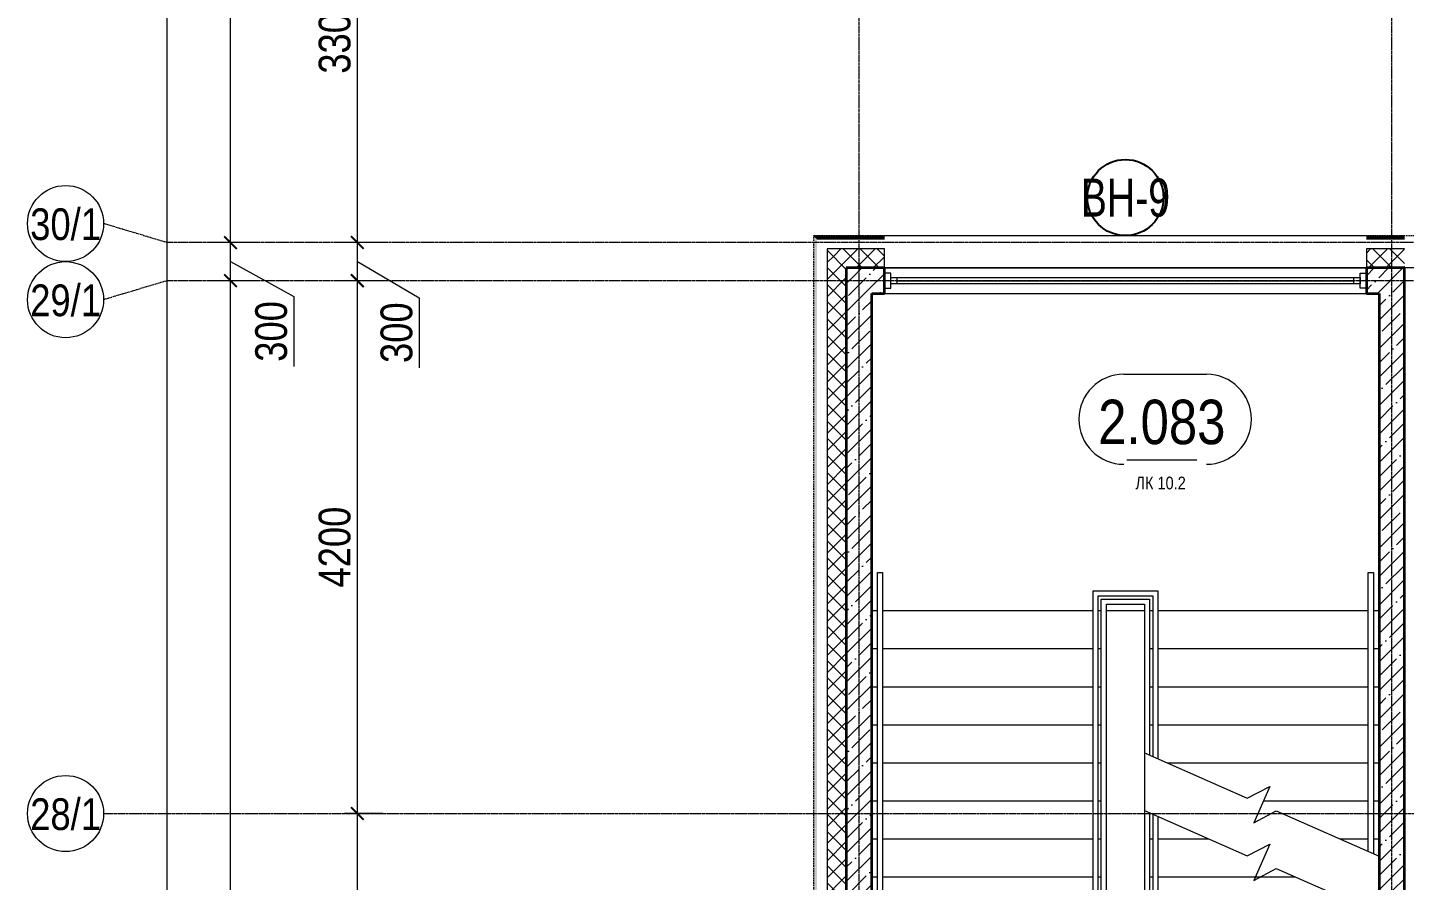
# Model space of a CAD drawing. Header units: millimetres. Extents: x -65509 to 912790, y 446 to 713294.
# Drawn here: x 135640 to 146495, y 223048 to 229770 of the extents above; entities that cross this region are included whole.
import ezdxf
from ezdxf.enums import TextEntityAlignment as Align

# ---------------------------------------------------------------- set-up
doc = ezdxf.new("R2010")
doc.units = ezdxf.units.MM
doc.linetypes.add('CENTER2', pattern=[28.575, 19.05, -3.175, 3.175, -3.175])
doc.linetypes.add('DASHED', pattern=[19.05, 12.7, -6.35])
doc.layers.get('Defpoints').update_dxf_attribs({"color": 250})
for name, color, linetype, lineweight in [('A-Wall-Open', 250, 'Continuous', 5), ('АР_Area', 250, 'Continuous', 5), ('АР_Витраж марка', 250, 'Continuous', 9), ('АР_Окна', 250, 'Continuous', 5), ('АР_Стены ЖБ', 250, 'Continuous', 35), ('АР_Утеплитель', 250, 'Continuous', 0), ('АР_Ф_ЛК', 250, 'Continuous', 5), ('АР_Штриховка', 250, 'Continuous', 0), ('КМ_Фахверки', 250, 'Continuous', 25), ('РД_Оси_100', 250, 'Continuous', 0), ('РД_Оси_размер', 250, 'Continuous', 0)]:
    doc.layers.add(name, color=color, linetype=linetype, lineweight=lineweight)
doc.layers.add('АР_Делит', color=250, linetype='Continuous', lineweight=0, plot=False)
doc.layers.add('РД_Витраж_проем', color=250, linetype='Continuous', lineweight=0, plot=False)
doc.styles.add('Arial_09', font='ARIALN.TTF', dxfattribs={"width": 0.9})
doc.styles.add('style1', font='ARIALN.TTF')
doc.styles.add('ккк', font='isocpeur.ttf', dxfattribs={"width": 0.85, "oblique": 15})
doc.dimstyles.new('Dim100_ареал', dxfattribs={"dimscale": 100, "dimtxt": 2.5, "dimasz": 1, "dimexe": 1, "dimexo": 1, "dimgap": 0.5, "dimtad": 1, "dimzin": 12, "dimdsep": 46, "dimtxsty": 'style1', "dimblk": 'ARCHTICK', "dimcen": 1, "dimdle": 1, "dimclrd": 256, "dimclre": 256, "dimaunit": 1, "dimadec": 0, "dimazin": 3, "dimtfac": 1, "dimtmove": 1, "dimatfit": 3, "dimldrblk": 'OPEN30', "dimfxl": 4, "dimfxlon": 1, "dimtolj": 1, "dimtzin": 0, "dimlwd": 9, "dimlwe": 9, "dimarcsym": 0})

# ---------------------------------------------------------------- blocks, each defined once
blk = doc.blocks.new('A-iden')
at = {"linetype": 'Continuous', "lineweight": 5}
blk.add_circle((0, -4), 3, dxfattribs=at)
at = {"color": 0, "linetype": 'Continuous', "lineweight": 20, "style": 'ккк', "width": 0.85}
blk.add_attdef('ID', text='', height=8, dxfattribs=at).set_placement((0.31, -3.85), align=Align.MIDDLE_CENTER)
blk = doc.blocks.new('_ArchTick')
at = {"color": 0, "linetype": 'ByBlock', "const_width": 0.15}
blk.add_lwpolyline([(-0.5, -0.5), (0.5, 0.5)], dxfattribs=at)
blk = doc.blocks.new('*D245')
at = {"layer": 'Defpoints', "color": 0, "transparency": 16777216}
for p in [(-5455, 134700), (-2955, 134700), (-2955, 0)]:
    blk.add_point(p, dxfattribs=at)
at = {"layer": 'РД_Оси_размер', "color": 0, "lineweight": 5, "transparency": 16777216}
for p, q in [((-5455, -100), (-5455, 134800)), ((-5255, 134700), (-5555, 134700)), ((-5255, 0), (-5555, 0))]:
    blk.add_line(p, q, dxfattribs=at)
at = {"layer": 'РД_Оси_размер', "color": 0, "lineweight": 5, "transparency": 16777216, "xscale": 100, "yscale": 100, "zscale": 100}
for p, rotation in [((-5455, 134700), 90), ((-5455, 0), 270)]:
    blk.add_blockref('_ArchTick', p, dxfattribs=dict(at, rotation=rotation))
at = {"layer": 'РД_Оси_размер', "color": 0, "transparency": 16777216, "insert": (-5633, 67350), "char_height": 250, "attachment_point": 5, "rotation": 90, "style": 'style1'}
blk.add_mtext('\\A1;134700', dxfattribs=at)
blk = doc.blocks.new('_Open30')
at = {"color": 0, "linetype": 'ByBlock', "lineweight": -2}
for p, q in [((-1, 0.27), (0, 0)), ((0, 0), (-1, -0.27)), ((0, 0), (-1, 0))]:
    blk.add_line(p, q, dxfattribs=at)
blk = doc.blocks.new('*D270')
at = {"layer": 'Defpoints', "color": 0, "transparency": 16777216}
for p in [(-3955, 96300), (-2955, 96300), (-2955, 90900)]:
    blk.add_point(p, dxfattribs=at)
at = {"layer": 'РД_Оси_размер', "color": 0, "lineweight": 5, "transparency": 16777216}
for p, q in [((-3955, 90800), (-3955, 96400)), ((-3755, 96300), (-4055, 96300)), ((-3755, 90900), (-4055, 90900))]:
    blk.add_line(p, q, dxfattribs=at)
at = {"layer": 'РД_Оси_размер', "color": 0, "lineweight": 5, "transparency": 16777216, "xscale": 100, "yscale": 100, "zscale": 100}
for p, rotation in [((-3955, 96300), 90), ((-3955, 90900), 270)]:
    blk.add_blockref('_ArchTick', p, dxfattribs=dict(at, rotation=rotation))
at = {"layer": 'РД_Оси_размер', "color": 0, "transparency": 16777216, "insert": (-4133, 93600), "char_height": 250, "attachment_point": 5, "rotation": 90, "style": 'style1'}
blk.add_mtext('\\A1;5400', dxfattribs=at)
blk = doc.blocks.new('*D271')
at = {"layer": 'Defpoints', "color": 0, "transparency": 16777216}
for p in [(-3955, 100500), (-2955, 100500), (-2955, 96300)]:
    blk.add_point(p, dxfattribs=at)
at = {"layer": 'РД_Оси_размер', "color": 0, "lineweight": 5, "transparency": 16777216}
for p, q in [((-3955, 96200), (-3955, 100600)), ((-3755, 100500), (-4055, 100500)), ((-3755, 96300), (-4055, 96300))]:
    blk.add_line(p, q, dxfattribs=at)
at = {"layer": 'РД_Оси_размер', "color": 0, "lineweight": 5, "transparency": 16777216, "xscale": 100, "yscale": 100, "zscale": 100}
for p, rotation in [((-3955, 100500), 90), ((-3955, 96300), 270)]:
    blk.add_blockref('_ArchTick', p, dxfattribs=dict(at, rotation=rotation))
at = {"layer": 'РД_Оси_размер', "color": 0, "transparency": 16777216, "insert": (-4133, 98400), "char_height": 250, "attachment_point": 5, "rotation": 90, "style": 'style1'}
blk.add_mtext('\\A1;4200', dxfattribs=at)
blk = doc.blocks.new('*D272')
at = {"layer": 'Defpoints', "color": 0, "transparency": 16777216}
for p in [(-3955, 100800), (-2955, 100800), (-2955, 100500)]:
    blk.add_point(p, dxfattribs=at)
at = {"layer": 'РД_Оси_размер', "color": 0, "lineweight": 5, "transparency": 16777216}
for p, q in [((-3955, 100400), (-3955, 100900)), ((-3755, 100800), (-4055, 100800)), ((-3955, 100650), (-3467, 100366)), ((-3755, 100500), (-4055, 100500)), ((-3467, 100366), (-3467, 99814))]:
    blk.add_line(p, q, dxfattribs=at)
at = {"layer": 'РД_Оси_размер', "color": 0, "lineweight": 5, "transparency": 16777216, "xscale": 100, "yscale": 100, "zscale": 100}
for p, rotation in [((-3955, 100800), 90), ((-3955, 100500), 270)]:
    blk.add_blockref('_ArchTick', p, dxfattribs=dict(at, rotation=rotation))
at = {"layer": 'РД_Оси_размер', "color": 0, "transparency": 16777216, "insert": (-3645, 100090), "char_height": 250, "attachment_point": 5, "rotation": 90, "style": 'style1'}
blk.add_mtext('\\A1;300', dxfattribs=at)
blk = doc.blocks.new('*D273')
at = {"layer": 'Defpoints', "color": 0, "transparency": 16777216}
for p in [(-3955, 104100), (-2955, 104100), (-2955, 100800)]:
    blk.add_point(p, dxfattribs=at)
at = {"layer": 'РД_Оси_размер', "color": 0, "lineweight": 5, "transparency": 16777216}
for p, q in [((-3755, 104100), (-4055, 104100)), ((-3955, 100700), (-3955, 104200)), ((-3755, 100800), (-4055, 100800))]:
    blk.add_line(p, q, dxfattribs=at)
at = {"layer": 'РД_Оси_размер', "color": 0, "lineweight": 5, "transparency": 16777216, "xscale": 100, "yscale": 100, "zscale": 100}
for p, rotation in [((-3955, 104100), 90), ((-3955, 100800), 270)]:
    blk.add_blockref('_ArchTick', p, dxfattribs=dict(at, rotation=rotation))
at = {"layer": 'РД_Оси_размер', "color": 0, "transparency": 16777216, "insert": (-4133, 102450), "char_height": 250, "attachment_point": 5, "rotation": 90, "style": 'style1'}
blk.add_mtext('\\A1;3300', dxfattribs=at)
blk = doc.blocks.new('*D238')
at = {"layer": 'Defpoints', "color": 0, "transparency": 16777216}
for p in [(-4955, 100500), (-2955, 100500), (-2955, 68700)]:
    blk.add_point(p, dxfattribs=at)
at = {"layer": 'РД_Оси_размер', "color": 0, "lineweight": 5, "transparency": 16777216}
for p, q in [((-4955, 68600), (-4955, 100600)), ((-4755, 100500), (-5055, 100500)), ((-4755, 68700), (-5055, 68700))]:
    blk.add_line(p, q, dxfattribs=at)
at = {"layer": 'РД_Оси_размер', "color": 0, "lineweight": 5, "transparency": 16777216, "xscale": 100, "yscale": 100, "zscale": 100}
for p, rotation in [((-4955, 100500), 90), ((-4955, 68700), 270)]:
    blk.add_blockref('_ArchTick', p, dxfattribs=dict(at, rotation=rotation))
at = {"layer": 'РД_Оси_размер', "color": 0, "transparency": 16777216, "insert": (-5133, 84600), "char_height": 250, "attachment_point": 5, "rotation": 90, "style": 'style1'}
blk.add_mtext('\\A1;31800', dxfattribs=at)
blk = doc.blocks.new('*D239')
at = {"layer": 'Defpoints', "color": 0, "transparency": 16777216}
for p in [(-4955, 100800), (-2955, 100800), (-2955, 100500)]:
    blk.add_point(p, dxfattribs=at)
at = {"layer": 'РД_Оси_размер', "color": 0, "lineweight": 5, "transparency": 16777216}
for p, q in [((-4955, 100400), (-4955, 100900)), ((-4755, 100800), (-5055, 100800)), ((-4955, 100650), (-4455, 100376)), ((-4755, 100500), (-5055, 100500)), ((-4455, 100376), (-4455, 99823))]:
    blk.add_line(p, q, dxfattribs=at)
at = {"layer": 'РД_Оси_размер', "color": 0, "lineweight": 5, "transparency": 16777216, "xscale": 100, "yscale": 100, "zscale": 100}
for p, rotation in [((-4955, 100800), 90), ((-4955, 100500), 270)]:
    blk.add_blockref('_ArchTick', p, dxfattribs=dict(at, rotation=rotation))
at = {"layer": 'РД_Оси_размер', "color": 0, "transparency": 16777216, "insert": (-4633, 100100), "char_height": 250, "attachment_point": 5, "rotation": 90, "style": 'style1'}
blk.add_mtext('\\A1;300', dxfattribs=at)
blk = doc.blocks.new('*D240')
at = {"layer": 'Defpoints', "color": 0, "transparency": 16777216}
for p in [(-4955, 134700), (-2955, 134700), (-2955, 100800)]:
    blk.add_point(p, dxfattribs=at)
at = {"layer": 'РД_Оси_размер', "color": 0, "lineweight": 5, "transparency": 16777216}
for p, q in [((-4955, 100700), (-4955, 134800)), ((-4755, 134700), (-5055, 134700)), ((-4755, 100800), (-5055, 100800))]:
    blk.add_line(p, q, dxfattribs=at)
at = {"layer": 'РД_Оси_размер', "color": 0, "lineweight": 5, "transparency": 16777216, "xscale": 100, "yscale": 100, "zscale": 100}
for p, rotation in [((-4955, 134700), 90), ((-4955, 100800), 270)]:
    blk.add_blockref('_ArchTick', p, dxfattribs=dict(at, rotation=rotation))
at = {"layer": 'РД_Оси_размер', "color": 0, "transparency": 16777216, "insert": (-5133, 117750), "char_height": 250, "attachment_point": 5, "rotation": 90, "style": 'style1'}
blk.add_mtext('\\A1;33900', dxfattribs=at)
blk = doc.blocks.new('ЛК_4000х9400')
for points in [[(6500, 3915), (2300, 3915), (2300, 3955), (6800, 3955), (6800, 3915), (6500, 3915)], [(4129, 45), (2300, 45), (2300, 85), (4146, 85)], [(4601, 85), (6800, 85), (6800, 45), (4583, 45)]]:
    blk.add_lwpolyline(points)
at = {"layer": 'АР_Делит'}
blk.add_lwpolyline([(-400, 4000), (9000, 4000), (9000, 0), (-400, 0)], close=True, dxfattribs=at)
at = {"layer": 'АР_Ф_ЛК'}
for p, q in [((2600, 4000), (2600, 3955)), ((2600, 3915), (2600, 2255)), ((2900, 4000), (2900, 3955)), ((2900, 3915), (2900, 2255)), ((3200, 4000), (3200, 3955)), ((3200, 3915), (3200, 2255)), ((3500, 4000), (3500, 3955)), ((3500, 3915), (3500, 2255)), ((3800, 4000), (3800, 3955)), ((3800, 3915), (3800, 2255)), ((4100, 4000), (4100, 3955)), ((4100, 3915), (4100, 2255)), ((4400, 4000), (4400, 3955)), ((4400, 3915), (4400, 2255)), ((4700, 4000), (4700, 3955)), ((4700, 3915), (4700, 2255)), ((5000, 4000), (5000, 3955)), ((5000, 3915), (5000, 2255)), ((5300, 4000), (5300, 3955)), ((5300, 3915), (5300, 2255)), ((5600, 4000), (5600, 3955)), ((5600, 3915), (5600, 2255)), ((5900, 4000), (5900, 3955)), ((5900, 3915), (5900, 2255)), ((6200, 4000), (6200, 3955)), ((6200, 3915), (6200, 2255)), ((6500, 4000), (6500, 3955)), ((6500, 3915), (6500, 2255)), ((2600, 2215), (2600, 2190)), ((2900, 2215), (2900, 2190)), ((3200, 2215), (3200, 2190)), ((3500, 2215), (3500, 2190)), ((3800, 2215), (3800, 2190)), ((4100, 2215), (4100, 2190)), ((4400, 2215), (4400, 2190)), ((4700, 2215), (4700, 2190)), ((5000, 2215), (5000, 2190)), ((5300, 2215), (5300, 2190)), ((5600, 2215), (5600, 2190)), ((5900, 2215), (5900, 2190)), ((6200, 2215), (6200, 2190)), ((6500, 2215), (6500, 2190)), ((2600, 2150), (2600, 1850)), ((6500, 2150), (6500, 1850)), ((2600, 1810), (2600, 1785)), ((2600, 1745), (2600, 85)), ((2900, 1810), (2900, 1785)), ((2900, 1745), (2900, 85)), ((3200, 1810), (3200, 1785)), ((3200, 1745), (3200, 85)), ((3500, 1810), (3500, 1785)), ((3500, 1745), (3500, 85)), ((3800, 1810), (3800, 1785)), ((3800, 1745), (3800, 85)), ((4100, 1810), (4100, 1785)), ((4100, 1745), (4100, 85)), ((4400, 1810), (4400, 1785)), ((4400, 1745), (4400, 661)), ((4700, 1810), (4700, 1785)), ((4700, 1745), (4700, 1341)), ((5600, 1810), (5600, 1785)), ((5600, 1745), (5600, 85)), ((5900, 1810), (5900, 1785)), ((5900, 1745), (5900, 85)), ((6200, 1810), (6200, 1785)), ((6200, 1745), (6200, 85)), ((6500, 1810), (6500, 1785)), ((6500, 1745), (6500, 85)), ((5300, 1671), (5300, 85)), ((5000, 912), (5000, 85)), ((4700, 309), (4700, 85)), ((2600, 45), (2600, 0)), ((2900, 45), (2900, 0)), ((3200, 45), (3200, 0)), ((3500, 45), (3500, 0)), ((3800, 45), (3800, 0)), ((4100, 45), (4100, 0)), ((4700, 45), (4700, 0)), ((5000, 45), (5000, 0)), ((5300, 45), (5300, 0)), ((5600, 45), (5600, 0)), ((5900, 45), (5900, 0)), ((6200, 45), (6200, 0)), ((6500, 45), (6500, 0))]:
    blk.add_line(p, q, dxfattribs=at)
for points in [[(6500, 3085, 0, 150, 0), (6034, 3085, 0, 0, 0), (2600, 3085, 0, 0, 0)], [(2600, 915, 0, 150, 0), (3066, 915, 0, 0, 0), (4400, 915, 0, 0, 0)], [(5122, 915, 0, 150, 0), (5588, 915, 0, 0, 0), (6500, 915, 0, 0, 0)]]:
    blk.add_lwpolyline(points, format="xyseb", dxfattribs=at)
for points in [[(4878, 1745), (2445, 1745), (2445, 2255), (6655, 2255), (6655, 1745), (5333, 1745)], [(4896, 1785), (2485, 1785), (2485, 2215), (6615, 2215), (6615, 1785), (5350, 1785)], [(4907, 1810), (2510, 1810), (2510, 2190), (6590, 2190), (6590, 1810), (5361, 1810)]]:
    blk.add_lwpolyline(points, dxfattribs=at)
for points in [[(2550, 2150), (6550, 2150), (6550, 1850), (2550, 1850)], [(2600, 2150), (6500, 2150), (6500, 1850), (2600, 1850)]]:
    blk.add_lwpolyline(points, close=True, dxfattribs=at)
at = {"layer": 'АР_Ф_ЛК', "lineweight": 0}
for points in [[(4924, 1850), (4567, 1039), (4659, 862), (4373, 988), (4466, 811), (4109, 0)], [(5379, 1850), (5022, 1039), (5114, 862), (4828, 988), (4921, 811), (4564, 0)]]:
    blk.add_lwpolyline(points, dxfattribs=at)
blk = doc.blocks.new('MOK-МаркаПом_овал_ареал')
for p, q in [((-2.99, 3.76), (3.52, 3.76)), ((-2.75, -3), (2.75, -3))]:
    blk.add_line(p, q)
for centre, radius, start, end in [((-2.99, 0.21), 3.55, 90, 270), ((3.52, 0.21), 3.55, 270, 90), ((-7.41, 0), 7.16, 0, 0.001)]:
    blk.add_arc(centre, radius, start, end)
at = {"color": 0, "style": 'style1'}
blk.add_attdef('АР-ПОМЕЩЕНИЕ:НОМЕР', text='', height=3, dxfattribs=at).set_placement((0.26, 0), align=Align.MIDDLE)
blk = doc.blocks.new('МаркаВитража1')
at = {"layer": 'Defpoints'}
blk.add_circle((0, 0), 3, dxfattribs=at)
at = {"color": 0, "linetype": 'ByBlock', "lineweight": -2, "style": 'Arial_09', "width": 0.9}
blk.add_attdef('АР-ОКНО:НАИМЕНОВАНИЕ', text='', height=3, dxfattribs=at).set_placement((0, 0), align=Align.MIDDLE)
blk = doc.blocks.new('СОШ_2200_АР_ОСИ_М100_28.05.24')
at = {"layer": 'АР_Делит', "color": 5, "linetype": 'DASHED'}
blk.add_lwpolyline([(114955, 135155), (114955, -355), (93595.036, -355), (93595.036, 13855), (94145, 13855), (94145, 68320), (66055, 68320), (66055, 13857.73), (83455, 13857.73), (83455, -355), (45245, -355), (45245, 13145), (44695, 13145), (44695, 26755), (45245, 26755), (45245, 68320), (20455, 68320), (20455, 26755), (27955, 26755), (27955, 13145), (-355, 13145), (-355, 100855), (37145, 100855), (37145, 129155)], dxfattribs=at)
at = {"layer": 'РД_Оси_100', "linetype": 'CENTER2'}
for p, q in [((0, -6155), (0, 139938.679)), ((4200, -6155), (4200, 139938.679)), ((-5954.958, 96300), (119910, 96300))]:
    blk.add_line(p, q, dxfattribs=at)
for points in [[(119910, 100950), (119410, 100800), (-5454.958, 100800), (-5954.958, 100950)], [(119910, 100350), (119410, 100500), (-5454.958, 100500), (-5954.958, 100350)]]:
    blk.add_lwpolyline(points, dxfattribs=at)
at = {"layer": 'РД_Оси_100', "color": 0}
ref = blk.add_blockref('A-iden', (-6254.958, 101350), dxfattribs=dict(at, xscale=100, yscale=100, zscale=100))
ref.add_attrib('ID', '30/1', dxfattribs={"layer": '0', "linetype": 'Continuous', "height": 250, "style": 'style1'}).set_placement((-6254.958, 100950), align=Align.MIDDLE)
ref = blk.add_blockref('A-iden', (-6254.958, 100750), dxfattribs=dict(at, xscale=100, yscale=100, zscale=100))
ref.add_attrib('ID', '29/1', dxfattribs={"layer": '0', "linetype": 'Continuous', "height": 250, "style": 'style1'}).set_placement((-6254.958, 100350), align=Align.MIDDLE)
ref = blk.add_blockref('A-iden', (-6254.958, 96700), dxfattribs=dict(at, xscale=100, yscale=100, zscale=100))
ref.add_attrib('ID', '28/1', dxfattribs={"layer": '0', "linetype": 'Continuous', "height": 250, "style": 'style1'}).set_placement((-6254.958, 96300), align=Align.MIDDLE)
at = {"layer": 'РД_Оси_размер'}
for base, p1, p2, picture, middle in [((-5454.958, 134700), (-2954.958, 0), (-2954.958, 134700), '*D245', (-5632.601, 67350)), ((-4954.958, 134700), (-2954.958, 100800), (-2954.958, 134700), '*D240', (-5132.601, 117750)), ((-3954.958, 104100), (-2954.958, 100800), (-2954.958, 104100), '*D273', (-4132.601, 102450)), ((-4954.958, 100500), (-2954.958, 68700), (-2954.958, 100500), '*D238', (-5132.601, 84600)), ((-3954.958, 100500), (-2954.958, 96300), (-2954.958, 100500), '*D271', (-4132.601, 98400)), ((-3954.958, 96300), (-2954.958, 90900), (-2954.958, 96300), '*D270', (-4132.601, 93600))]:
    dim = blk.add_linear_dim(base=base, p1=p1, p2=p2, angle=90, dimstyle='Dim100_ареал', dxfattribs=at)
    dim.commit()
    dim.dimension.update_dxf_attribs({"geometry": picture, "text_midpoint": middle})
for base, picture, middle in [((-4954.958, 100800), '*D239', (-4454.958, 100325.718)), ((-3954.958, 100800), '*D272', (-3467.196, 100316.233))]:
    dim = blk.add_linear_dim(base=base, p1=(-2954.958, 100500), p2=(-2954.958, 100800), angle=90, dimstyle='Dim100_ареал', dxfattribs=at)
    dim.commit()
    dim.dimension.update_dxf_attribs({"geometry": picture, "text_midpoint": middle, "dimtype": 128})

msp = doc.modelspace()

# ---------------------------------------------------------------- hatches: boundary and pattern name
at = {"layer": 'АР_Штриховка', "linetype": 'Continuous', "lineweight": 0}
h = msp.add_hatch(dxfattribs=at)
h.set_pattern_fill('_U', color=256, style=0, pattern_type=0)
h.set_pattern_definition([(360, (142195.1574, 127275.0729), (-6e-17, 1), [])])
h.paths.add_polyline_path([(141840.157, 218075.073), (141865.157, 218075.073), (141865.157, 228105.073), (141840.157, 228130.073)], flags=0)
h = msp.add_hatch(dxfattribs=at)
h.set_pattern_fill('_U', color=256, style=0, pattern_type=0)
h.set_pattern_definition([(0, (142195.1574, 127275.0729), (0, 1), [])])
h.paths.add_polyline_path([(141840.157, 228130.073), (141865.157, 228105.073), (142395.153, 228105.073), (142395.153, 228130.073)], flags=0)
h.paths.add_polyline_path([(146195.153, 228130.073), (146195.153, 228105.073), (146495.157, 228105.073), (146495.157, 228130.073)], flags=0)
h = msp.add_hatch(dxfattribs=at)
h.set_pattern_fill('ANSI37', color=256, scale=30, style=0)
h.set_pattern_definition([(45, (142195.16, 127275.07), (-67.35192, 67.35192), []), (135, (142195.16, 127275.07), (-67.35192, -67.35192), [])])
h.paths.add_polyline_path([(141945.157, 218075.073), (142095.157, 218075.073), (142095.157, 227875.073), (141945.157, 228025.073)], flags=0)
h = msp.add_hatch(dxfattribs=at)
h.set_pattern_fill('ANSI37', color=256, scale=30, style=0)
h.set_pattern_definition([(45, (142195.16, 127275.07), (-67.35192, 67.35192), []), (135, (142195.16, 127275.07), (-67.35192, -67.35192), [])])
h.paths.add_polyline_path([(141945.157, 228025.073), (142095.157, 227875.073), (142395.153, 227875.073), (142395.153, 228025.073)], flags=0)
h.paths.add_polyline_path([(146195.153, 228025.073), (146195.153, 227875.073), (146495.157, 227875.073), (146495.157, 228025.073)], flags=0)
at = {"layer": 'АР_Штриховка', "linetype": 'Continuous', "lineweight": 5}
h = msp.add_hatch(dxfattribs=at)
h.set_pattern_fill('ANSI35', color=256, scale=25, style=0)
h.set_pattern_definition([(45, (142195.16, 127275.07), (-112.2532, 112.2532), []), (45, (142307.41, 127275.07), (-112.2532, 112.2532), [198.4375, -39.6875, 0, -39.6875])])
h.paths.add_polyline_path([(142095.157, 218075.073), (142295.157, 218275.073), (142295.157, 227675.073), (142095.157, 227875.073)], flags=0)
h = msp.add_hatch(dxfattribs=at)
h.set_pattern_fill('ANSI35', color=256, scale=25, angle=-360, style=0)
h.set_pattern_definition([(45, (142195.16, 127275.07), (-112.2532, 112.2532), []), (45, (142307.41, 127275.07), (-112.2532, 112.2532), [198.4375, -39.6875, 0, -39.6875])])
h.paths.add_polyline_path([(142095.157, 227875.073), (142295.157, 227675.073), (142395.162, 227675.073), (142395.162, 227875.073)], flags=0)
h.paths.add_polyline_path([(146195.153, 227875.073), (146195.153, 227675.073), (146295.154, 227675.073), (146495.154, 227875.073)], flags=0)
h = msp.add_hatch(dxfattribs=at)
h.set_pattern_fill('ANSI35', color=256, scale=25, angle=-360, style=0)
h.set_pattern_definition([(45, (142195.16, 127275.07), (-112.2532, 112.2532), []), (45, (142307.41, 127275.07), (-112.2532, 112.2532), [198.4375, -39.6875, 0, -39.6875])])
h.paths.add_polyline_path([(146495.154, 227875.073), (146295.154, 227675.073), (146295.154, 218275.073), (146495.154, 218075.073)], flags=0)

# ---------------------------------------------------------------- linework, layer by layer
at = {"layer": 'A-Wall-Open', "linetype": 'Continuous', "lineweight": 5}
for p, q in [((142395.162, 228130.073), (146195.153, 228130.073)), ((142395.162, 227875.073), (146195.153, 227875.073))]:
    msp.add_line(p, q, dxfattribs=at)
at = {"layer": 'АР_Окна', "linetype": 'Continuous', "lineweight": 5}
for p, q in [((142395.162, 227875.073), (146195.153, 227875.073)), ((142495.162, 227750.073), (142495.162, 227800.073)), ((142495.162, 227775.073), (146095.153, 227775.073)), ((146095.153, 227750.073), (146095.153, 227800.073)), ((142395.162, 227675.073), (146195.153, 227675.073))]:
    msp.add_line(p, q, dxfattribs=at)
for points in [[(142445.162, 227835.073), (142395.162, 227835.073), (142395.162, 227715.073), (142445.162, 227715.073)], [(142445.162, 227750.073), (142445.162, 227800.073), (146145.153, 227800.073), (146145.153, 227750.073)], [(146145.153, 227835.073), (146195.153, 227835.073), (146195.153, 227715.073), (146145.153, 227715.073)]]:
    msp.add_lwpolyline(points, close=True, dxfattribs=at)
at = {"layer": 'АР_Стены ЖБ', "linetype": 'Continuous', "lineweight": 35}
for p, q in [((142095.157, 227875.073), (142095.157, 218075.073)), ((142395.162, 227875.073), (142095.157, 227875.073)), ((142395.162, 227675.073), (142395.162, 227875.073)), ((146195.153, 227875.073), (146195.153, 227675.073)), ((146495.154, 227875.073), (146195.153, 227875.073)), ((146495.154, 218075.073), (146495.154, 227875.073)), ((142295.157, 218275.073), (142295.157, 227675.073)), ((142295.157, 227675.073), (142395.162, 227675.073)), ((146195.153, 227675.073), (146295.154, 227675.073)), ((146295.154, 227675.073), (146295.154, 218275.073))]:
    msp.add_line(p, q, dxfattribs=at)
at = {"layer": 'АР_Утеплитель', "linetype": 'Continuous', "lineweight": 0}
for p, q in [((141945.157, 228025.073), (141945.157, 218075.073)), ((142395.153, 228025.073), (141945.157, 228025.073)), ((142395.153, 227875.073), (142395.153, 228025.073)), ((146195.153, 228025.073), (146195.153, 227875.073)), ((146495.157, 228025.073), (146195.153, 228025.073)), ((142095.157, 218075.073), (142095.157, 227875.073)), ((142095.157, 227875.073), (142395.153, 227875.073)), ((146195.153, 227875.073), (146495.157, 227875.073))]:
    msp.add_line(p, q, dxfattribs=at)
at = {"layer": 'КМ_Фахверки', "lineweight": 5}
msp.add_lwpolyline([(212895.157, 195850.073), (236595.157, 195849.49), (236595.157, 127175.073), (256895.157, 127175.073), (256895.126, 262175.073), (215195.161, 262175.073), (215195.161, 256175.073), (179595.157, 256175.073), (179595.157, 227875.073), (142095.157, 227875.073), (142095.157, 140675.073), (169895.157, 140675.073), (169895.157, 153775.073), (162395.157, 153775.073), (162395.157, 195850.073), (187695.157, 195850.073), (187695.157, 127175.073), (225395.157, 127175.073), (225395.157, 140875.073), (207995.156, 140875.08), (207995.156, 195850.073), (212896.745, 195850.073)], dxfattribs=at)
at = {"layer": 'РД_Витраж_проем', "linetype": 'Continuous', "lineweight": 0}
for p, q in [((142395.153, 228130.073), (146195.153, 228130.073)), ((142395.153, 227875.073), (146195.153, 227875.073))]:
    msp.add_line(p, q, dxfattribs=at)

# ---------------------------------------------------------------- block references
at = {"layer": 'АР_Area', "linetype": 'Continuous', "lineweight": 5}
ref = msp.add_blockref('MOK-МаркаПом_овал_ареал', (144582.222, 226661.762), dxfattribs=dict(at, xscale=100, yscale=100, zscale=100))
ref.add_attrib('АР-ПОМЕЩЕНИЕ:НОМЕР', '2.083', dxfattribs={"layer": '0', "color": 0, "height": 350, "style": 'style1'}).set_placement((144582.222, 226661.762), align=Align.MIDDLE)
ref.add_attrib('АР-ПОМЕЩЕНИЕ:НАИМЕНОВАНИЕ', 'ЛК 10.2', dxfattribs={"layer": 'Defpoints', "color": 2, "height": 100, "style": 'style1'}).set_placement((144572.806, 226180.369), align=Align.MIDDLE)
at = {"layer": 'АР_Витраж марка', "linetype": 'Continuous', "lineweight": 9, "xscale": 100, "yscale": 100, "zscale": 100}
msp.add_blockref('МаркаВитража1', (144295.153, 228430.073), dxfattribs=at).add_auto_attribs({'АР-ОКНО:НАИМЕНОВАНИЕ': 'ВН-9'})
at = {"layer": 'АР_Ф_ЛК', "rotation": 90}
msp.add_blockref('ЛК_4000х9400', (146295.157, 218675.073), dxfattribs=at)
at = {"layer": 'РД_Оси_100'}
msp.add_blockref('СОШ_2200_АР_ОСИ_М100_28.05.24', (142195.157, 127275.073), dxfattribs=at)

doc.saveas('drawing.dxf')
